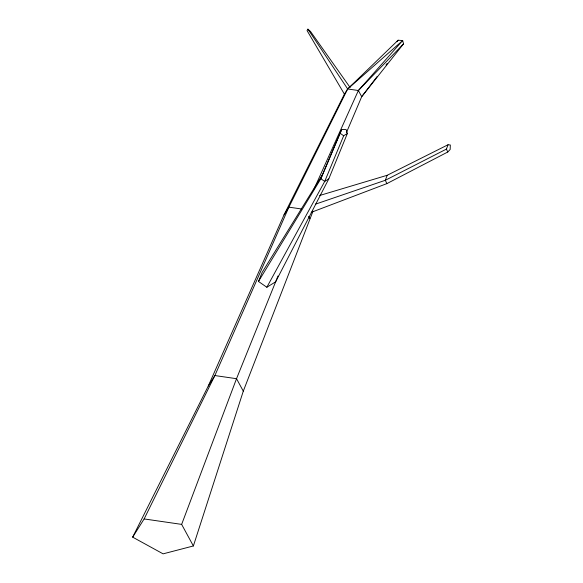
<?xml version="1.0" encoding="UTF-8"?>
<svg xmlns="http://www.w3.org/2000/svg" width="583" height="583" viewBox="0 0 583 583"><rect width="100%" height="100%" fill="white"/><g stroke="black" fill="none" stroke-linecap="round" stroke-linejoin="round"><path stroke-width="0.87" d="M346.433 132.596L361.708 96.669L403.531 43.863L402.678 40.548L398.116 40.227L347.672 88.966L344.407 94.154L284.008 214.894L208.255 386.055L132.669 537.147L163.102 553.85L193.374 545.965L243.293 391.149L313.035 211.133M387.163 175.294L385.334 180.271L386.85 183.63L447.759 152.017L450.163 149.488L450.331 144.999L448.021 144.759L387.163 175.294L319.615 195.509M315.41 204.181L385.334 180.271L446.432 149.095L448.021 144.759M193.374 545.965L181.648 524.387L236.523 378.695L277.996 275.978M258.48 281.458L262.117 272.436L322.537 174.572L341.682 129.499L346.156 129.586L347.388 133.456L328.783 178.908L275.642 281.815L266.839 287.251L258.48 281.458L320.854 178.741L341.682 129.499M322.537 174.572L320.854 178.741L324.716 181.422L328.783 178.908M347.388 133.456L343.671 135.744L324.716 181.422L266.839 287.251M314.142 188.819L358.37 90.518L402.678 40.548L347.672 88.966L288.884 207.147L214.872 375.547L144.132 518.936L132.669 537.147M350.106 87.486L310.557 31.533L307.933 29.15L307.044 30.549L344.407 94.154M284.008 214.894L288.884 207.147L301.302 208.954M208.255 386.055L214.872 375.547L236.523 378.695L243.293 391.149M397.074 41.699L398.116 40.227M377.194 76.468L361.708 96.669L358.37 90.518L347.672 88.966L307.933 29.15M386.033 64.924L387.141 63.481M358.37 90.518L403.531 43.863M311.256 212.343L386.85 183.63M144.132 518.936L181.648 524.387M340.144 133.303L343.671 135.744M308.589 216.351L309.835 218.647M446.432 149.095L447.759 152.017"/></g></svg>
